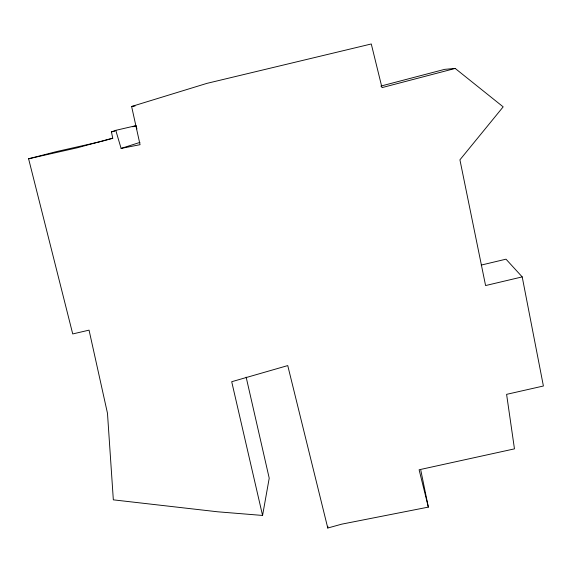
<?xml version="1.0" encoding="UTF-8"?>
<svg xmlns="http://www.w3.org/2000/svg" width="572" height="572" viewBox="0 0 572 572"><rect width="100%" height="100%" fill="white"/><g stroke="black" fill="none" stroke-linecap="round" stroke-linejoin="round"><path stroke-width="0.86" d="M420.813 470.284L428.349 507.114L341.706 524.159L327.777 528.028L327.835 526.24M100.036 141.756L56.421 151.609L28.6 158.78L72.73 333.941L89.053 330.144L107.479 413.27L113.335 499.842L217.639 511.79L262.569 515.443L269.219 478.185L246.146 377.127M28.6 158.78L77.327 147.783L112.734 138.131L111.433 131.903L115.766 130.337L135.964 125.668L136.922 128.957M132.804 126.805L135.964 125.668M115.766 130.337L121.107 148.413L139.954 142.392M121.107 148.413L140.061 144.687L131.617 106.471L206.871 83.383L371.278 43.972L381.996 87.623L455.198 68.44L503.174 106.857L459.924 159.824L485.585 285.557L522.207 276.898L543.4 386.007L506.599 394.351L514.464 448.863L419.112 469.776L428.349 507.114M100.886 141.563L112.784 138.324M380.809 86.093L444.687 69.348L455.198 68.44M481.231 265.079L506.005 259.18L522.207 276.898M111.433 131.903L114.865 131.102M131.617 106.471L135.042 106.006M327.777 528.028L287.752 365.587L231.71 381.717L262.569 515.443"/></g></svg>
